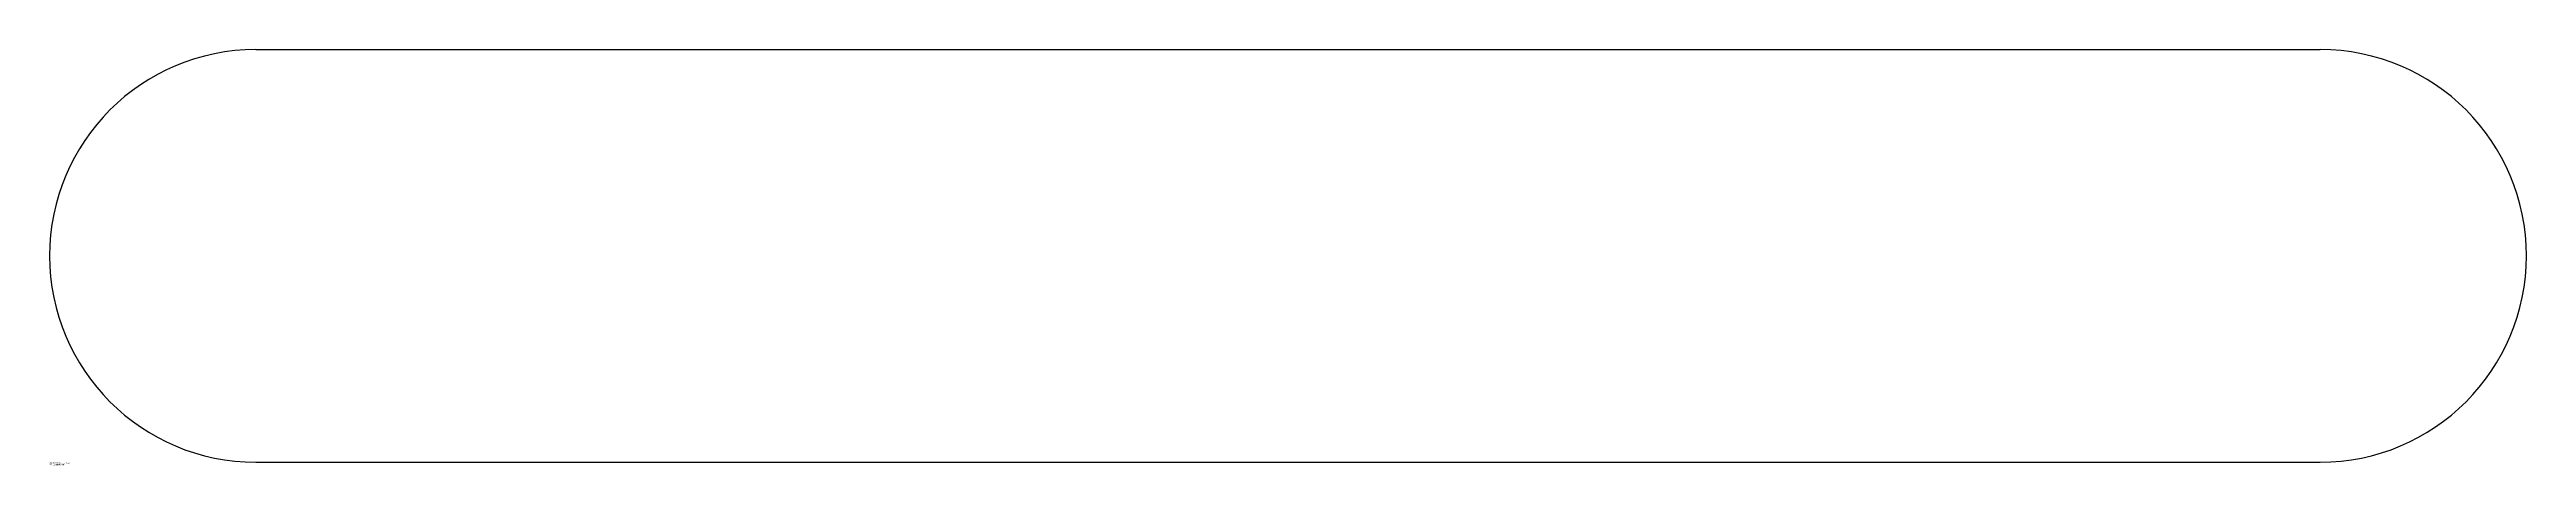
# Model space of a CAD drawing. Header units: inches. Extents: x -25 to 275, y 0 to 50.
import ezdxf

# ---------------------------------------------------------------- set-up
doc = ezdxf.new("R2010")
doc.units = ezdxf.units.IN
doc.header["$MEASUREMENT"] = 0
doc.styles.add('SLDTEXTSTYLE0', font='TXT', dxfattribs={"width": 0.7})

msp = doc.modelspace()

# ---------------------------------------------------------------- linework, layer by layer
at = {"color": 7, "linetype": 'Continuous'}
for p, q in [((0, 50), (250, 50)), ((0, 0), (250, 0))]:
    msp.add_line(p, q, dxfattribs=at)
for centre, start, end in [((0, 25), 90, 270), ((250, 25), 270, 90)]:
    msp.add_arc(centre, 25, start, end, dxfattribs=at)

# ---------------------------------------------------------------- texts
at = {"color": 7, "linetype": 'Continuous', "char_height": 0.1318, "attachment_point": 1, "style": 'SLDTEXTSTYLE0'}
for s, insert in [('SOLIDWORKS Educational Product.', (-25, -0.03)), ('For Instructional Use Only.', (-25, -0.23))]:
    msp.add_mtext(s, dxfattribs=dict(at, insert=insert))

doc.saveas('drawing.dxf')
